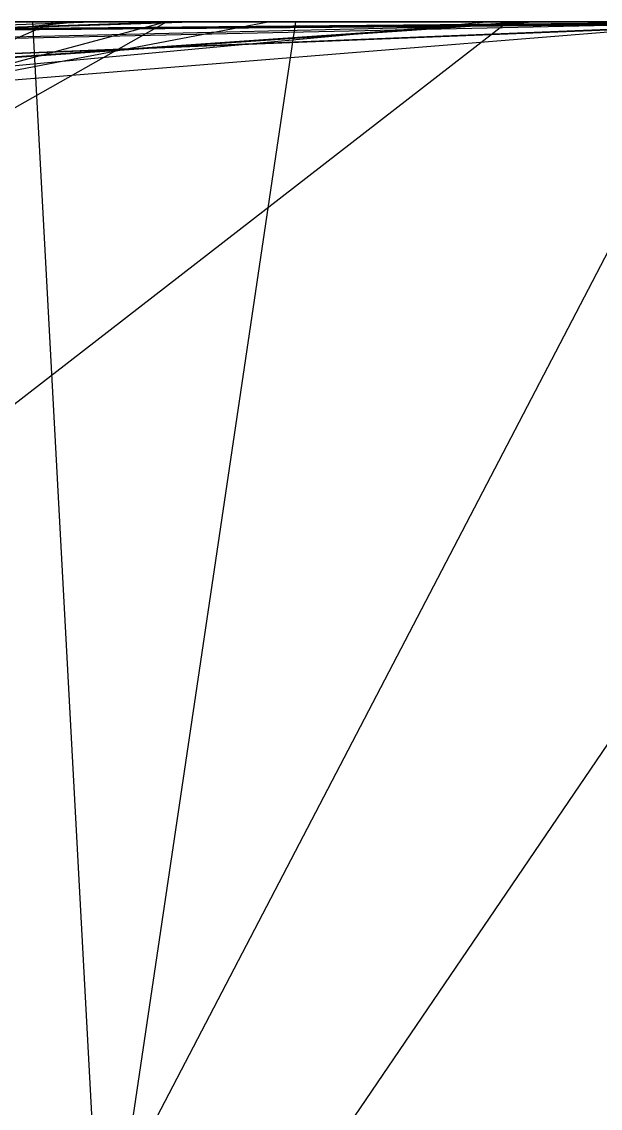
# Model space of a CAD drawing. Extents: x -7423 to 7380, y 2036 to 20000.
# Drawn here: x 1160 to 1788, y 18821 to 20000 of the extents above; entities that cross this region are included whole.
import ezdxf

# ---------------------------------------------------------------- set-up
doc = ezdxf.new("R2010")
doc.units = 0

msp = doc.modelspace()

# ---------------------------------------------------------------- linework, layer by layer
for p, q in [((2006.25, 20000, 1633.9286), (6.7188, 19982)), ((2109.375, 20000, 1642.8571), (7.0312, 19982)), ((2184.375, 20000, 1607.1429), (7.1406, 19982)), ((7.1406, 19982), (2132.8125, 20000, 1616.0714)), ((7.3281, 19982), (2226.5625, 20000, 1607.1429)), ((2226.5625, 20000, 1607.1429), (7.4375, 19982)), ((10.0285, 19956.7308), (1237.5, 20000, 1642.8571)), ((1331.25, 20000, 1910.7143), (10.7046, 19956.7308)), ((10.7046, 19956.7308), (1345.3125, 20000, 2017.8571)), ((14.7987, 19956.7308), (1846.875, 20000, 2142.8571)), ((1978.125, 20000, 1633.9286), (16.0382, 19956.7308)), ((1223.4375, 20000, 1633.9286), (26.3421, 19884.6154)), ((29.4722, 19920.6731), (1992.1875, 20000, 1616.0714)), ((29.7476, 19920.6731), (2015.625, 20000, 1607.1429)), ((1706.25, 20000, 2205.3571), (36.3582, 19884.6154)), ((36.3582, 19884.6154), (1715.625, 20000, 2250)), ((1668.75, 20000, 1607.1429), (42.0673, 19848.5577)), ((54.2931, 19848.5577), (1931.25, 20000, 1616.0714)), ((1429.6875, 20000, 1991.0714), (68.9603, 19740.3846)), ((1317.1875, 20000, 1875), (80.629, 19668.2692)), ((104.9429, 19524.0385), (1195.3125, 20000, 1803.5714)), ((160.0749, 19343.75), (1317.1875, 20000, 1875)), ((328.1125, 18947.1154), (1687.5, 20000, 2205.3571)), ((1926.5625, 20000, 1633.9286), (775.8038, 17793.2692)), ((1190.625, 20000, 1901.7857), (862.5, 20000, 1883.9286)), ((901.724, 17901.4423), (2329.6875, 20000, 1830.3571)), ((931.3214, 16459.1346), (1457.8125, 20000, 1928.5714)), ((1167.1875, 20000, 2232.1429), (1064.0625, 20000, 2133.9286)), ((1082.8125, 20000, 1875), (1190.625, 20000, 1901.7857)), ((1120.3125, 20000, 2160.7143), (1195.3125, 20000, 2071.4286)), ((1148.4375, 20000, 2000), (1167.1875, 20000, 2026.7857)), ((1167.1875, 20000, 2053.5714), (1153.125, 20000, 2044.6429)), ((1242.1875, 20000, 2107.1429), (1162.5, 20000, 2178.5714)), ((1162.5, 20000, 2178.5714), (1190.625, 20000, 2196.4286)), ((1167.1875, 20000, 2026.7857), (1176.5625, 20000, 2000)), ((1200, 20000, 2223.2143), (1167.1875, 20000, 2232.1429)), ((1171.875, 20000, 2053.5714), (1167.1875, 20000, 2053.5714)), ((1218.75, 20000, 1848.2143), (1171.875, 20000, 1839.2857)), ((1171.875, 20000, 1839.2857), (1577.0358, 12492.7885)), ((1195.3125, 20000, 2071.4286), (1171.875, 20000, 2053.5714)), ((1185.9375, 20000, 3035.7143), (1171.875, 20000, 3017.8571)), ((1171.875, 20000, 3017.8571), (1176.5625, 20000, 3008.9286)), ((1176.5625, 20000, 2000), (1195.3125, 20000, 2008.9286)), ((1176.5625, 20000, 3008.9286), (1185.9375, 20000, 3035.7143)), ((1228.125, 20000, 1964.2857), (1181.25, 20000, 1955.3571)), ((1181.25, 20000, 1955.3571), (1181.25, 20000, 1928.5714)), ((1181.25, 20000, 1928.5714), (1317.1875, 20000, 2017.8571)), ((1185.9375, 20000, 1723.2143), (1181.25, 20000, 1812.5)), ((1181.25, 20000, 1812.5), (1185.9375, 20000, 1732.1429)), ((1204.6875, 20000, 2026.7857), (1181.25, 20000, 2035.7143)), ((1181.25, 20000, 2035.7143), (1218.75, 20000, 2080.3571)), ((1185.9375, 20000, 1732.1429), (1185.9375, 20000, 1723.2143)), ((1190.625, 20000, 2196.4286), (1237.5, 20000, 2116.0714)), ((1195.3125, 20000, 1803.5714), (1237.5, 20000, 1830.3571)), ((1195.3125, 20000, 2008.9286), (1204.6875, 20000, 2026.7857)), ((1228.125, 20000, 2169.6429), (1200, 20000, 2223.2143)), ((1242.1875, 20000, 1991.0714), (1204.6875, 20000, 1991.0714)), ((1204.6875, 20000, 1991.0714), (1228.125, 20000, 1964.2857)), ((1223.4375, 20000, 2267.8571), (1204.6875, 20000, 2267.8571)), ((1204.6875, 20000, 2267.8571), (1209.375, 20000, 2258.9286)), ((1209.375, 20000, 2258.9286), (1223.4375, 20000, 2267.8571)), ((1232.8125, 20000, 2026.7857), (1214.0625, 20000, 2008.9286)), ((1214.0625, 20000, 2008.9286), (1237.5, 20000, 2017.8571)), ((1232.8125, 20000, 1919.6429), (1218.75, 20000, 1848.2143)), ((1218.75, 20000, 2080.3571), (1260.9375, 20000, 2062.5)), ((1237.5, 20000, 1830.3571), (1223.4375, 20000, 1633.9286)), ((1242.1875, 20000, 2678.5714), (1223.4375, 20000, 2642.8571)), ((1223.4375, 20000, 2642.8571), (1223.4375, 20000, 2616.0714)), ((1223.4375, 20000, 2616.0714), (1237.5, 20000, 2616.0714)), ((1303.125, 20000, 2330.3571), (1223.4375, 20000, 2303.5714)), ((1223.4375, 20000, 2303.5714), (1270.3125, 20000, 2303.5714)), ((1251.5625, 20000, 2187.5), (1228.125, 20000, 2169.6429)), ((1307.8125, 20000, 2035.7143), (1232.8125, 20000, 2026.7857)), ((1256.25, 20000, 1892.8571), (1232.8125, 20000, 1919.6429)), ((1251.5625, 20000, 2133.9286), (1232.8125, 20000, 2169.6429)), ((1232.8125, 20000, 2169.6429), (1251.5625, 20000, 2187.5)), ((1237.5, 20000, 2616.0714), (1232.8125, 20000, 2375)), ((1232.8125, 20000, 2375), (1303.125, 20000, 2330.3571)), ((1256.25, 20000, 2276.7857), (1232.8125, 20000, 2294.6429)), ((1232.8125, 20000, 2294.6429), (1242.1875, 20000, 2250)), ((1237.5, 20000, 2017.8571), (1242.1875, 20000, 1991.0714)), ((1237.5, 20000, 1642.8571), (1256.25, 20000, 1839.2857)), ((1237.5, 20000, 2116.0714), (1242.1875, 20000, 2107.1429)), ((1256.25, 20000, 2785.7143), (1242.1875, 20000, 2758.9286)), ((1242.1875, 20000, 2758.9286), (1242.1875, 20000, 2678.5714)), ((1242.1875, 20000, 2250), (1345.3125, 20000, 2267.8571)), ((1317.1875, 20000, 1910.7143), (1246.875, 20000, 1866.0714)), ((1246.875, 20000, 1866.0714), (1256.25, 20000, 1892.8571)), ((1335.9375, 20000, 2812.5), (1246.875, 20000, 2794.6429)), ((1246.875, 20000, 2794.6429), (1256.25, 20000, 2785.7143)), ((1270.3125, 20000, 2383.9286), (1246.875, 20000, 2383.9286)), ((1246.875, 20000, 2383.9286), (1251.5625, 20000, 2410.7143)), ((1265.625, 20000, 2428.5714), (1246.875, 20000, 2428.5714)), ((1246.875, 20000, 2428.5714), (1246.875, 20000, 2517.8571)), ((1246.875, 20000, 2517.8571), (1260.9375, 20000, 2526.7857)), ((1260.9375, 20000, 1687.5), (1251.5625, 20000, 1741.0714)), ((1251.5625, 20000, 1741.0714), (1260.9375, 20000, 1696.4286)), ((1265.625, 20000, 2125), (1251.5625, 20000, 2160.7143)), ((1251.5625, 20000, 2160.7143), (1251.5625, 20000, 2133.9286)), ((1251.5625, 20000, 2410.7143), (1275, 20000, 2401.7857)), ((1256.25, 20000, 1839.2857), (1317.1875, 20000, 1875)), ((1270.3125, 20000, 2303.5714), (1256.25, 20000, 2276.7857)), ((1260.9375, 20000, 1696.4286), (1260.9375, 20000, 1687.5)), ((1260.9375, 20000, 2062.5), (1275, 20000, 2142.8571)), ((1260.9375, 20000, 2526.7857), (1260.9375, 20000, 2732.1429)), ((1260.9375, 20000, 2732.1429), (1279.6875, 20000, 2705.3571)), ((1275, 20000, 2142.8571), (1265.625, 20000, 2125)), ((1298.4375, 20000, 2848.2143), (1265.625, 20000, 2830.3571)), ((1265.625, 20000, 2830.3571), (1335.9375, 20000, 2812.5)), ((1275, 20000, 2401.7857), (1265.625, 20000, 2392.8571)), ((1265.625, 20000, 2392.8571), (1270.3125, 20000, 2383.9286)), ((1270.3125, 20000, 2437.5), (1265.625, 20000, 2428.5714)), ((1279.6875, 20000, 2750), (1265.625, 20000, 2758.9286)), ((1265.625, 20000, 2758.9286), (1279.6875, 20000, 2785.7143)), ((1326.5625, 20000, 2883.9286), (1270.3125, 20000, 2875)), ((1270.3125, 20000, 2875), (1298.4375, 20000, 2848.2143)), ((1279.6875, 20000, 2705.3571), (1270.3125, 20000, 2437.5)), ((1275, 20000, 2205.3571), (1303.125, 20000, 2214.2857)), ((1279.6875, 20000, 2205.3571), (1275, 20000, 2205.3571)), ((1303.125, 20000, 2214.2857), (1279.6875, 20000, 2205.3571)), ((1279.6875, 20000, 2785.7143), (1284.375, 20000, 2758.9286)), ((1284.375, 20000, 2758.9286), (1279.6875, 20000, 2750)), ((1293.75, 20000, 2437.5), (1284.375, 20000, 2464.2857)), ((1284.375, 20000, 2464.2857), (1312.5, 20000, 2455.3571)), ((1321.875, 20000, 2133.9286), (1289.0625, 20000, 2133.9286)), ((1289.0625, 20000, 2133.9286), (1345.3125, 20000, 2116.0714)), ((1331.25, 20000, 2330.3571), (1289.0625, 20000, 2348.2143)), ((1289.0625, 20000, 2348.2143), (1326.5625, 20000, 2339.2857)), ((1298.4375, 20000, 2482.1429), (1289.0625, 20000, 2508.9286)), ((1289.0625, 20000, 2508.9286), (1303.125, 20000, 2598.2143)), ((1317.1875, 20000, 2446.4286), (1293.75, 20000, 2437.5)), ((1317.1875, 20000, 2491.0714), (1298.4375, 20000, 2482.1429)), ((1317.1875, 20000, 2642.8571), (1298.4375, 20000, 2642.8571)), ((1298.4375, 20000, 2642.8571), (1298.4375, 20000, 2696.4286)), ((1298.4375, 20000, 2696.4286), (1312.5, 20000, 2714.2857)), ((1331.25, 20000, 2848.2143), (1298.4375, 20000, 2848.2143)), ((1298.4375, 20000, 2848.2143), (1326.5625, 20000, 2857.1429)), ((1303.125, 20000, 2598.2143), (1321.875, 20000, 2580.3571)), ((1321.875, 20000, 2580.3571), (1303.125, 20000, 2553.5714)), ((1303.125, 20000, 2553.5714), (1317.1875, 20000, 2500)), ((1326.5625, 20000, 2107.1429), (1307.8125, 20000, 2035.7143)), ((1307.8125, 20000, 2946.4286), (1359.375, 20000, 2964.2857)), ((1359.375, 20000, 2964.2857), (1307.8125, 20000, 2955.3571)), ((1307.8125, 20000, 2955.3571), (1307.8125, 20000, 2946.4286)), ((1312.5, 20000, 2187.5), (1359.375, 20000, 2196.4286)), ((1317.1875, 20000, 2187.5), (1312.5, 20000, 2187.5)), ((1312.5, 20000, 2455.3571), (1317.1875, 20000, 2446.4286)), ((1312.5, 20000, 2714.2857), (1321.875, 20000, 2642.8571)), ((1317.1875, 20000, 1875), (1331.25, 20000, 1910.7143)), ((1317.1875, 20000, 2017.8571), (1317.1875, 20000, 1910.7143)), ((1350, 20000, 2205.3571), (1317.1875, 20000, 2187.5)), ((1317.1875, 20000, 2500), (1317.1875, 20000, 2491.0714)), ((1321.875, 20000, 2642.8571), (1317.1875, 20000, 2642.8571)), ((1317.1875, 20000, 2723.2143), (1317.1875, 20000, 2767.8571)), ((1317.1875, 20000, 2767.8571), (1321.875, 20000, 2732.1429)), ((1321.875, 20000, 2732.1429), (1317.1875, 20000, 2723.2143)), ((1335.9375, 20000, 2169.6429), (1321.875, 20000, 2133.9286)), ((1335.9375, 20000, 2080.3571), (1326.5625, 20000, 2107.1429)), ((1350, 20000, 2857.1429), (1326.5625, 20000, 2883.9286)), ((1326.5625, 20000, 2339.2857), (1331.25, 20000, 2330.3571)), ((1326.5625, 20000, 2857.1429), (1331.25, 20000, 2848.2143)), ((1350, 20000, 2142.8571), (1335.9375, 20000, 2169.6429)), ((1345.3125, 20000, 2116.0714), (1335.9375, 20000, 2080.3571)), ((1359.375, 20000, 2276.7857), (1340.625, 20000, 2294.6429)), ((1340.625, 20000, 2294.6429), (1340.625, 20000, 2455.3571)), ((1340.625, 20000, 2455.3571), (1368.75, 20000, 2616.0714)), ((1368.75, 20000, 2616.0714), (1340.625, 20000, 2812.5)), ((1340.625, 20000, 2812.5), (1350, 20000, 2857.1429)), ((1345.3125, 20000, 2017.8571), (1462.5, 20000, 2053.5714)), ((1462.5, 20000, 2053.5714), (1345.3125, 20000, 2044.6429)), ((1345.3125, 20000, 2044.6429), (1350, 20000, 2142.8571)), ((1359.375, 20000, 2196.4286), (1345.3125, 20000, 2267.8571)), ((1345.3125, 20000, 2267.8571), (1359.375, 20000, 2276.7857)), ((1345.3125, 20000, 2267.8571), (1350, 20000, 2205.3571)), ((1378.125, 20000, 2848.2143), (1410.9375, 20000, 2848.2143)), ((1382.8125, 20000, 2857.1429), (1378.125, 20000, 2848.2143)), ((1382.8125, 20000, 2008.9286), (1406.25, 20000, 2008.9286)), ((1387.5, 20000, 2008.9286), (1382.8125, 20000, 2008.9286)), ((1410.9375, 20000, 2848.2143), (1382.8125, 20000, 2866.0714)), ((1382.8125, 20000, 2866.0714), (1420.3125, 20000, 2883.9286)), ((1420.3125, 20000, 2883.9286), (1382.8125, 20000, 2857.1429)), ((1406.25, 20000, 2008.9286), (1387.5, 20000, 2008.9286)), ((1504.6875, 20000, 2500), (1396.875, 20000, 2410.7143)), ((1396.875, 20000, 2410.7143), (1462.5, 20000, 2232.1429)), ((1481.25, 20000, 2276.7857), (1415.625, 20000, 2401.7857)), ((1415.625, 20000, 2401.7857), (1500, 20000, 2473.2143)), ((1509.375, 20000, 2000), (1429.6875, 20000, 1991.0714)), ((1518.75, 20000, 2169.6429), (1443.75, 20000, 2116.0714)), ((1443.75, 20000, 2116.0714), (1635.9375, 20000, 2232.1429)), ((1457.8125, 20000, 1928.5714), (1500, 20000, 1973.2143)), ((1462.5, 20000, 2232.1429), (1537.5, 20000, 2258.9286)), ((1518.75, 20000, 2098.2143), (1481.25, 20000, 2071.4286)), ((1481.25, 20000, 2071.4286), (1514.0625, 20000, 2071.4286)), ((1485.9375, 20000, 2276.7857), (1481.25, 20000, 2276.7857)), ((1551.5625, 20000, 2321.4286), (1485.9375, 20000, 2276.7857)), ((1514.0625, 20000, 2848.2143), (1490.625, 20000, 2785.7143)), ((1490.625, 20000, 2785.7143), (1518.75, 20000, 2776.7857)), ((1518.75, 20000, 2258.9286), (1495.3125, 20000, 2258.9286)), ((1495.3125, 20000, 2258.9286), (1523.4375, 20000, 2267.8571)), ((1523.4375, 20000, 2714.2857), (1500, 20000, 2687.5)), ((1500, 20000, 2687.5), (1514.0625, 20000, 2678.5714)), ((1500, 20000, 1973.2143), (1537.5, 20000, 1964.2857)), ((1500, 20000, 2223.2143), (1528.125, 20000, 2232.1429)), ((1504.6875, 20000, 2223.2143), (1500, 20000, 2223.2143)), ((1500, 20000, 2473.2143), (1551.5625, 20000, 2321.4286)), ((1556.25, 20000, 2375), (1504.6875, 20000, 2500)), ((1504.6875, 20000, 1660.7143), (1528.125, 20000, 1660.7143)), ((1532.8125, 20000, 1732.1429), (1504.6875, 20000, 1732.1429)), ((1504.6875, 20000, 1732.1429), (1504.6875, 20000, 1669.6429)), ((1504.6875, 20000, 1669.6429), (1504.6875, 20000, 1660.7143)), ((1528.125, 20000, 2232.1429), (1504.6875, 20000, 2223.2143)), ((1523.4375, 20000, 3053.5714), (1509.375, 20000, 3035.7143)), ((1509.375, 20000, 3035.7143), (1514.0625, 20000, 2848.2143)), ((1514.0625, 20000, 2071.4286), (1509.375, 20000, 2000)), ((1528.125, 20000, 1678.5714), (1509.375, 20000, 1678.5714)), ((1509.375, 20000, 1678.5714), (1518.75, 20000, 1723.2143)), ((1523.4375, 20000, 2973.2143), (1509.375, 20000, 2973.2143)), ((1509.375, 20000, 2973.2143), (1518.75, 20000, 3035.7143)), ((1514.0625, 20000, 2678.5714), (1518.75, 20000, 2580.3571)), ((1518.75, 20000, 2776.7857), (1523.4375, 20000, 2714.2857)), ((1518.75, 20000, 2580.3571), (1570.3125, 20000, 2571.4286)), ((1537.5, 20000, 2258.9286), (1518.75, 20000, 2276.7857)), ((1518.75, 20000, 2276.7857), (1560.9375, 20000, 2312.5)), ((1537.5, 20000, 2241.0714), (1518.75, 20000, 2169.6429)), ((1532.8125, 20000, 2098.2143), (1518.75, 20000, 2098.2143)), ((1518.75, 20000, 1723.2143), (1532.8125, 20000, 1687.5)), ((1523.4375, 20000, 2267.8571), (1518.75, 20000, 2258.9286)), ((1518.75, 20000, 3035.7143), (1523.4375, 20000, 2982.1429)), ((1532.8125, 20000, 3160.7143), (1523.4375, 20000, 3053.5714)), ((1523.4375, 20000, 1758.9286), (1528.125, 20000, 1883.9286)), ((1528.125, 20000, 1883.9286), (1523.4375, 20000, 1767.8571)), ((1523.4375, 20000, 1767.8571), (1523.4375, 20000, 1758.9286)), ((1528.125, 20000, 2017.8571), (1523.4375, 20000, 2071.4286)), ((1523.4375, 20000, 2071.4286), (1528.125, 20000, 2026.7857)), ((1551.5625, 20000, 2625), (1523.4375, 20000, 2598.2143)), ((1523.4375, 20000, 2598.2143), (1528.125, 20000, 2642.8571)), ((1523.4375, 20000, 2982.1429), (1523.4375, 20000, 2973.2143)), ((1532.8125, 20000, 2535.7143), (1528.125, 20000, 2482.1429)), ((1528.125, 20000, 2482.1429), (1546.875, 20000, 2482.1429)), ((1528.125, 20000, 1660.7143), (1532.8125, 20000, 1732.1429)), ((1532.8125, 20000, 1687.5), (1528.125, 20000, 1678.5714)), ((1528.125, 20000, 2026.7857), (1528.125, 20000, 2017.8571)), ((1528.125, 20000, 2642.8571), (1546.875, 20000, 2633.9286)), ((1551.5625, 20000, 2669.6429), (1528.125, 20000, 2669.6429)), ((1528.125, 20000, 2669.6429), (1537.5, 20000, 2723.2143)), ((1542.1875, 20000, 2794.6429), (1528.125, 20000, 2803.5714)), ((1528.125, 20000, 2803.5714), (1528.125, 20000, 2937.5)), ((1528.125, 20000, 2937.5), (1546.875, 20000, 3026.7857)), ((1570.3125, 20000, 3187.5), (1532.8125, 20000, 3160.7143)), ((1570.3125, 20000, 2571.4286), (1532.8125, 20000, 2535.7143)), ((1664.0625, 20000, 2080.3571), (1532.8125, 20000, 2017.8571)), ((1532.8125, 20000, 2017.8571), (1537.5, 20000, 2053.5714)), ((1537.5, 20000, 2053.5714), (1532.8125, 20000, 2098.2143)), ((1654.6875, 20000, 2258.9286), (1537.5, 20000, 2241.0714)), ((1537.5, 20000, 2053.5714), (1556.25, 20000, 2053.5714)), ((1556.25, 20000, 2053.5714), (1537.5, 20000, 2053.5714)), ((1537.5, 20000, 1964.2857), (1556.25, 20000, 2000)), ((1542.1875, 20000, 2187.5), (1537.5, 20000, 2223.2143)), ((1537.5, 20000, 2223.2143), (1593.75, 20000, 2223.2143)), ((1537.5, 20000, 2723.2143), (1551.5625, 20000, 2723.2143)), ((1551.5625, 20000, 2723.2143), (1537.5, 20000, 2767.8571)), ((1537.5, 20000, 2767.8571), (1556.25, 20000, 2785.7143)), ((1570.3125, 20000, 3232.1429), (1542.1875, 20000, 3214.2857)), ((1542.1875, 20000, 3214.2857), (1556.25, 20000, 3223.2143)), ((1542.1875, 20000, 2107.1429), (1617.1875, 20000, 2142.8571)), ((1546.875, 20000, 2107.1429), (1542.1875, 20000, 2107.1429)), ((1556.25, 20000, 2196.4286), (1542.1875, 20000, 2187.5)), ((1546.875, 20000, 3026.7857), (1542.1875, 20000, 3133.9286)), ((1542.1875, 20000, 3133.9286), (1560.9375, 20000, 3169.6429)), ((1560.9375, 20000, 2973.2143), (1542.1875, 20000, 2928.5714)), ((1542.1875, 20000, 2928.5714), (1570.3125, 20000, 2964.2857)), ((1546.875, 20000, 2803.5714), (1542.1875, 20000, 2794.6429)), ((1546.875, 20000, 2482.1429), (1575, 20000, 2383.9286)), ((1617.1875, 20000, 2142.8571), (1546.875, 20000, 2107.1429)), ((1546.875, 20000, 2633.9286), (1551.5625, 20000, 2625)), ((1565.625, 20000, 3089.2857), (1546.875, 20000, 2991.0714)), ((1546.875, 20000, 2991.0714), (1560.9375, 20000, 2973.2143)), ((1570.3125, 20000, 2964.2857), (1546.875, 20000, 2910.7143)), ((1546.875, 20000, 2910.7143), (1546.875, 20000, 2803.5714)), ((1565.625, 20000, 2732.1429), (1551.5625, 20000, 2678.5714)), ((1551.5625, 20000, 2678.5714), (1551.5625, 20000, 2669.6429)), ((1556.25, 20000, 3223.2143), (1570.3125, 20000, 3187.5)), ((1575, 20000, 2383.9286), (1556.25, 20000, 2375)), ((1556.25, 20000, 2000), (1673.4375, 20000, 2053.5714)), ((1560.9375, 20000, 2205.3571), (1556.25, 20000, 2196.4286)), ((1579.6875, 20000, 2357.1429), (1556.25, 20000, 2366.0714)), ((1556.25, 20000, 2366.0714), (1579.6875, 20000, 2366.0714)), ((1556.25, 20000, 2785.7143), (1565.625, 20000, 2732.1429)), ((1560.9375, 20000, 2312.5), (1565.625, 20000, 2285.7143)), ((1593.75, 20000, 2223.2143), (1560.9375, 20000, 2205.3571)), ((1565.625, 20000, 2464.2857), (1560.9375, 20000, 2526.7857)), ((1560.9375, 20000, 2526.7857), (1612.5, 20000, 2553.5714)), ((1584.375, 20000, 2723.2143), (1560.9375, 20000, 2803.5714)), ((1560.9375, 20000, 2803.5714), (1565.625, 20000, 2910.7143)), ((1560.9375, 20000, 3169.6429), (1565.625, 20000, 3089.2857)), ((1565.625, 20000, 2285.7143), (1570.3125, 20000, 2348.2143)), ((1589.0625, 20000, 2446.4286), (1565.625, 20000, 2464.2857)), ((1565.625, 20000, 2910.7143), (1589.0625, 20000, 2982.1429)), ((1579.6875, 20000, 3241.0714), (1565.625, 20000, 3258.9286)), ((1565.625, 20000, 3258.9286), (1579.6875, 20000, 3276.7857)), ((1579.6875, 20000, 3294.6429), (1570.3125, 20000, 3232.1429)), ((1570.3125, 20000, 2348.2143), (1584.375, 20000, 2348.2143)), ((1603.125, 20000, 2580.3571), (1570.3125, 20000, 2580.3571)), ((1570.3125, 20000, 2580.3571), (1635.9375, 20000, 2598.2143)), ((1584.375, 20000, 2678.5714), (1570.3125, 20000, 2678.5714)), ((1570.3125, 20000, 2678.5714), (1589.0625, 20000, 2678.5714)), ((1598.4375, 20000, 2428.5714), (1575, 20000, 2428.5714)), ((1575, 20000, 2428.5714), (1589.0625, 20000, 2446.4286)), ((1720.3125, 20000, 3428.5714), (1579.6875, 20000, 3392.8571)), ((1579.6875, 20000, 3392.8571), (1664.0625, 20000, 3410.7143)), ((1612.5, 20000, 3312.5), (1579.6875, 20000, 3294.6429)), ((1579.6875, 20000, 2366.0714), (1579.6875, 20000, 2357.1429)), ((1589.0625, 20000, 2982.1429), (1579.6875, 20000, 3133.9286)), ((1579.6875, 20000, 3133.9286), (1607.8125, 20000, 3232.1429)), ((1579.6875, 20000, 3276.7857), (1584.375, 20000, 3250)), ((1584.375, 20000, 3250), (1579.6875, 20000, 3241.0714)), ((1584.375, 20000, 2348.2143), (1584.375, 20000, 2321.4286)), ((1584.375, 20000, 2321.4286), (1687.5, 20000, 2321.4286)), ((1589.0625, 20000, 2678.5714), (1584.375, 20000, 2678.5714)), ((1617.1875, 20000, 2732.1429), (1584.375, 20000, 2723.2143)), ((1626.5625, 20000, 2375), (1589.0625, 20000, 2383.9286)), ((1589.0625, 20000, 2383.9286), (1598.4375, 20000, 2428.5714)), ((1607.8125, 20000, 2580.3571), (1603.125, 20000, 2580.3571)), ((1626.5625, 20000, 2571.4286), (1607.8125, 20000, 2580.3571)), ((1607.8125, 20000, 3232.1429), (1654.6875, 20000, 3250)), ((1617.1875, 20000, 3339.2857), (1612.5, 20000, 3312.5)), ((1612.5, 20000, 2553.5714), (1621.875, 20000, 2464.2857)), ((1645.3125, 20000, 3330.3571), (1617.1875, 20000, 3339.2857)), ((1621.875, 20000, 2732.1429), (1617.1875, 20000, 2732.1429)), ((1621.875, 20000, 2464.2857), (1645.3125, 20000, 2410.7143)), ((1635.9375, 20000, 2741.0714), (1621.875, 20000, 2732.1429)), ((1682.8125, 20000, 3330.3571), (1626.5625, 20000, 3357.1429)), ((1626.5625, 20000, 3357.1429), (1645.3125, 20000, 3330.3571)), ((1631.25, 20000, 2375), (1626.5625, 20000, 2375)), ((1635.9375, 20000, 2598.2143), (1626.5625, 20000, 2571.4286)), ((1659.375, 20000, 2464.2857), (1631.25, 20000, 2526.7857)), ((1631.25, 20000, 2526.7857), (1692.1875, 20000, 2616.0714)), ((1645.3125, 20000, 2410.7143), (1631.25, 20000, 2375)), ((1654.6875, 20000, 3258.9286), (1631.25, 20000, 3267.8571)), ((1631.25, 20000, 3267.8571), (1650, 20000, 3267.8571)), ((1635.9375, 20000, 2232.1429), (1701.5625, 20000, 2258.9286)), ((1654.6875, 20000, 2857.1429), (1635.9375, 20000, 2741.0714)), ((1668.75, 20000, 2348.2143), (1640.625, 20000, 2357.1429)), ((1640.625, 20000, 2357.1429), (1664.0625, 20000, 2357.1429)), ((1654.6875, 20000, 3276.7857), (1640.625, 20000, 3285.7143)), ((1640.625, 20000, 3285.7143), (1659.375, 20000, 3276.7857)), ((1654.6875, 20000, 2678.5714), (1645.3125, 20000, 2705.3571)), ((1645.3125, 20000, 2705.3571), (1678.125, 20000, 2732.1429)), ((1664.0625, 20000, 3053.5714), (1645.3125, 20000, 2928.5714)), ((1645.3125, 20000, 2928.5714), (1659.375, 20000, 2946.4286)), ((1668.75, 20000, 2375), (1650, 20000, 2446.4286)), ((1650, 20000, 2446.4286), (1659.375, 20000, 2464.2857)), ((1678.125, 20000, 2616.0714), (1650, 20000, 2616.0714)), ((1650, 20000, 2616.0714), (1682.8125, 20000, 2669.6429)), ((1696.875, 20000, 2928.5714), (1650, 20000, 2964.2857)), ((1650, 20000, 2964.2857), (1668.75, 20000, 3000)), ((1650, 20000, 3267.8571), (1654.6875, 20000, 3258.9286)), ((1692.1875, 20000, 3955.3571), (1650, 20000, 3955.3571)), ((1650, 20000, 3955.3571), (1654.6875, 20000, 3946.4286)), ((1682.8125, 20000, 2285.7143), (1654.6875, 20000, 2258.9286)), ((1673.4375, 20000, 2687.5), (1654.6875, 20000, 2678.5714)), ((1654.6875, 20000, 3250), (1664.0625, 20000, 3053.5714)), ((1668.75, 20000, 2866.0714), (1654.6875, 20000, 2857.1429)), ((1659.375, 20000, 3276.7857), (1654.6875, 20000, 3276.7857)), ((1654.6875, 20000, 3946.4286), (1692.1875, 20000, 3955.3571)), ((1659.375, 20000, 2946.4286), (1682.8125, 20000, 2901.7857)), ((1659.375, 20000, 2803.5714), (1659.375, 20000, 2857.1429)), ((1659.375, 20000, 2857.1429), (1664.0625, 20000, 2812.5)), ((1664.0625, 20000, 2812.5), (1659.375, 20000, 2803.5714)), ((1682.8125, 20000, 3044.6429), (1659.375, 20000, 3107.1429)), ((1659.375, 20000, 3107.1429), (1668.75, 20000, 3187.5)), ((1664.0625, 20000, 3410.7143), (1720.3125, 20000, 3401.7857)), ((1678.125, 20000, 2098.2143), (1664.0625, 20000, 2080.3571)), ((1664.0625, 20000, 2357.1429), (1668.75, 20000, 2348.2143)), ((1682.8125, 20000, 2366.0714), (1664.0625, 20000, 2357.1429)), ((1664.0625, 20000, 2357.1429), (1682.8125, 20000, 2375)), ((1687.5, 20000, 2410.7143), (1668.75, 20000, 2375)), ((1673.4375, 20000, 2053.5714), (1668.75, 20000, 1607.1429)), ((1668.75, 20000, 3000), (1673.4375, 20000, 2973.2143)), ((1678.125, 20000, 2776.7857), (1668.75, 20000, 2866.0714)), ((1668.75, 20000, 3187.5), (1687.5, 20000, 3053.5714)), ((1678.125, 20000, 2687.5), (1673.4375, 20000, 2687.5)), ((1673.4375, 20000, 2973.2143), (1706.25, 20000, 2982.1429)), ((1682.8125, 20000, 2214.2857), (1678.125, 20000, 2098.2143)), ((1682.8125, 20000, 2669.6429), (1678.125, 20000, 2625)), ((1678.125, 20000, 2625), (1678.125, 20000, 2616.0714)), ((1678.125, 20000, 2732.1429), (1692.1875, 20000, 2714.2857)), ((1692.1875, 20000, 2714.2857), (1678.125, 20000, 2687.5)), ((1701.5625, 20000, 2794.6429), (1678.125, 20000, 2776.7857)), ((1687.5, 20000, 2991.0714), (1678.125, 20000, 3178.5714)), ((1678.125, 20000, 3178.5714), (1701.5625, 20000, 3303.5714)), ((1696.875, 20000, 3383.9286), (1682.8125, 20000, 3330.3571)), ((1687.5, 20000, 2321.4286), (1682.8125, 20000, 2285.7143)), ((1710.9375, 20000, 2241.0714), (1682.8125, 20000, 2214.2857)), ((1682.8125, 20000, 2375), (1682.8125, 20000, 2366.0714)), ((1682.8125, 20000, 2901.7857), (1696.875, 20000, 2928.5714)), ((1687.5, 20000, 3053.5714), (1682.8125, 20000, 3044.6429)), ((1682.8125, 20000, 3455.3571), (1729.6875, 20000, 3473.2143)), ((1729.6875, 20000, 3473.2143), (1682.8125, 20000, 3464.2857)), ((1682.8125, 20000, 3464.2857), (1682.8125, 20000, 3455.3571)), ((1687.5, 20000, 2205.3571), (1706.25, 20000, 2205.3571)), ((1715.625, 20000, 2508.9286), (1687.5, 20000, 2482.1429)), ((1687.5, 20000, 2482.1429), (1687.5, 20000, 2410.7143)), ((1706.25, 20000, 2991.0714), (1687.5, 20000, 2991.0714)), ((1715.625, 20000, 2285.7143), (1692.1875, 20000, 2267.8571)), ((1692.1875, 20000, 2267.8571), (1696.875, 20000, 2482.1429)), ((1692.1875, 20000, 2616.0714), (1701.5625, 20000, 2553.5714)), ((1696.875, 20000, 2482.1429), (1720.3125, 20000, 2482.1429)), ((1706.25, 20000, 3348.2143), (1696.875, 20000, 3383.9286)), ((1701.5625, 20000, 2553.5714), (1701.5625, 20000, 2607.1429)), ((1701.5625, 20000, 2607.1429), (1710.9375, 20000, 2633.9286)), ((1720.3125, 20000, 2723.2143), (1701.5625, 20000, 2723.2143)), ((1701.5625, 20000, 2723.2143), (1720.3125, 20000, 2758.9286)), ((1701.5625, 20000, 2258.9286), (1710.9375, 20000, 2241.0714)), ((1710.9375, 20000, 2928.5714), (1701.5625, 20000, 2794.6429)), ((1701.5625, 20000, 3303.5714), (1720.3125, 20000, 3285.7143)), ((1715.625, 20000, 2616.0714), (1706.25, 20000, 2696.4286)), ((1706.25, 20000, 2696.4286), (1720.3125, 20000, 2723.2143)), ((1725, 20000, 3375), (1706.25, 20000, 3348.2143)), ((1706.25, 20000, 2982.1429), (1710.9375, 20000, 2928.5714)), ((1710.9375, 20000, 3000), (1706.25, 20000, 2991.0714)), ((1710.9375, 20000, 2633.9286), (1715.625, 20000, 2616.0714)), ((1710.9375, 20000, 2303.5714), (1715.625, 20000, 2366.0714)), ((1715.625, 20000, 2366.0714), (1710.9375, 20000, 2312.5)), ((1710.9375, 20000, 2312.5), (1710.9375, 20000, 2303.5714)), ((1720.3125, 20000, 3285.7143), (1710.9375, 20000, 3000)), ((1715.625, 20000, 2250), (1875, 20000, 2258.9286)), ((1875, 20000, 2258.9286), (1715.625, 20000, 2285.7143)), ((1720.3125, 20000, 2482.1429), (1715.625, 20000, 2508.9286)), ((1720.3125, 20000, 2758.9286), (1739.0625, 20000, 2991.0714)), ((1748.4375, 20000, 3375), (1720.3125, 20000, 3428.5714)), ((1720.3125, 20000, 3401.7857), (1725, 20000, 3375)), ((1757.8125, 20000, 3017.8571), (1734.375, 20000, 3107.1429)), ((1734.375, 20000, 3107.1429), (1748.4375, 20000, 3375)), ((1739.0625, 20000, 2991.0714), (1757.8125, 20000, 3017.8571)), ((1757.8125, 20000, 3660.7143), (1748.4375, 20000, 3642.8571)), ((1748.4375, 20000, 3642.8571), (1781.25, 20000, 3642.8571)), ((1781.25, 20000, 3642.8571), (1748.4375, 20000, 3625)), ((1748.4375, 20000, 3625), (1753.125, 20000, 3616.0714)), ((1753.125, 20000, 3616.0714), (1781.25, 20000, 3660.7143)), ((1781.25, 20000, 3660.7143), (1757.8125, 20000, 3660.7143))]:
    msp.add_line(p, q)

doc.saveas('drawing.dxf')
